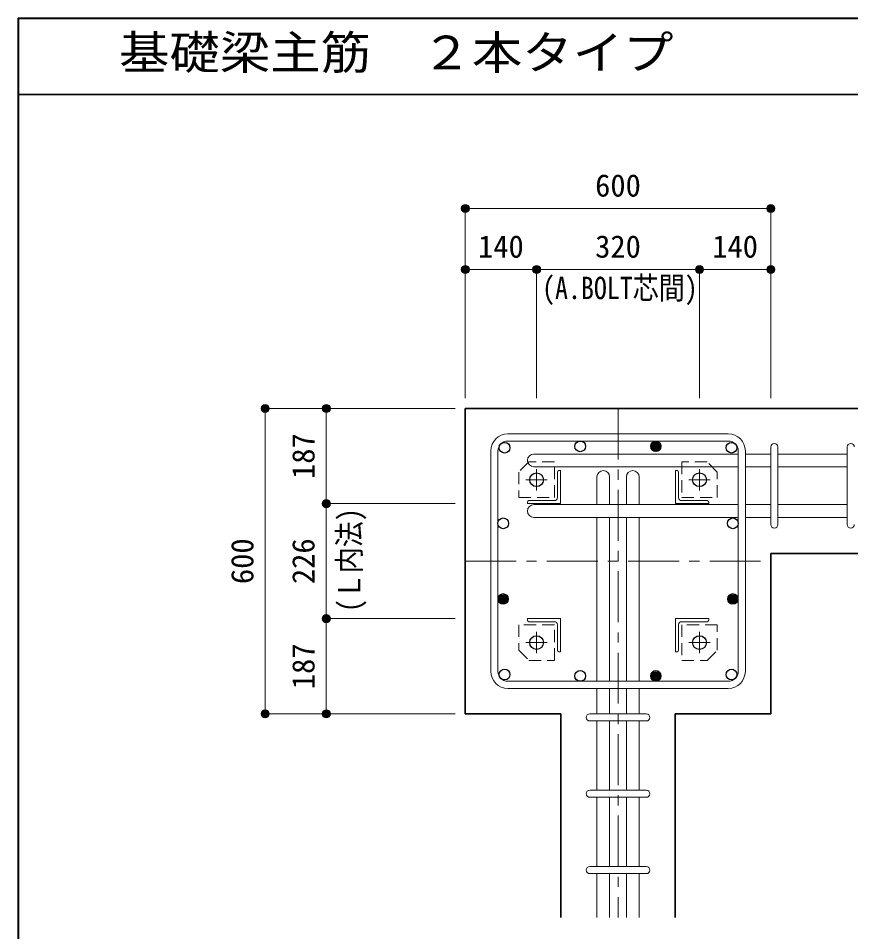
# Model space of a CAD drawing. Units: millimetres at full size, sheet at 1:20. Extents: x -3982 to 3969, y -2797 to 2801.
# Drawn here: x -3982 to -2347, y 1006 to 2801 of the extents above; entities that cross this region are included whole.
import ezdxf
from ezdxf.enums import TextEntityAlignment as Align

# ---------------------------------------------------------------- set-up
doc = ezdxf.new("R2010")
doc.units = ezdxf.units.MM
doc.header["$LTSCALE"] = 20
doc.header["$PDMODE"] = 32
doc.header["$PDSIZE"] = 12
doc.linetypes.add('CHAIN1', pattern=[8, 5, -1, 1, -1])
doc.linetypes.add('DASHED1', pattern=[1.8, 1.2, -0.6])
for name, color, linetype, lineweight in [('6-1_躯体線', 2, 'Continuous', 35), ('6-2_A.Bolt_', 4, 'Continuous', 9), ('6-3_柱型主筋', 4, 'Continuous', 9), ('6-4_フープ', 7, 'Continuous', 18), ('6-5_梁主筋', 7, 'Continuous', 18), ('6-6_S.T.P.', 7, 'Continuous', 18), ('6-7_文字', 7, 'Continuous', 18), ('6-9', 4, 'DASHED1', 9), ('6-D_寸法', 4, 'Continuous', 9), ('F-0_枠', 6, 'Continuous', 40)]:
    doc.layers.add(name, color=color, linetype=linetype, lineweight=lineweight)
doc.styles.add('ＭＳ ゴシック', font='')
doc.styles.get('ＭＳ ゴシック').set_extended_font_data('MS Gothic')

msp = doc.modelspace()

# ---------------------------------------------------------------- linework, layer by layer
at = {"layer": '6-1_躯体線'}
for p, q in [((-2103.87, 2034.12), (-3103.87, 2034.12)), ((-3103.87, 1434.12), (-3103.87, 2034.12)), ((-2103.87, 1749.12), (-2503.87, 1749.12)), ((-2503.87, 1434.12), (-2503.87, 1749.12)), ((-2691.37, 1034.12), (-2691.37, 1434.12)), ((-2503.87, 1434.12), (-2691.37, 1434.12))]:
    msp.add_line(p, q, dxfattribs=at)
msp.add_lwpolyline([(-2916.37, 1034.12), (-2916.37, 1434.12), (-3103.87, 1434.12)], dxfattribs=at)
at = {"layer": '6-2_A.Bolt_', "linetype": 'CHAIN1'}
for p, q in [((-2963.87, 1873.12), (-2963.87, 1915.12)), ((-2643.87, 1873.12), (-2643.87, 1915.12)), ((-2942.87, 1894.12), (-2984.87, 1894.12)), ((-2664.87, 1894.12), (-2622.87, 1894.12)), ((-2963.87, 1595.12), (-2963.87, 1553.12)), ((-2643.87, 1595.12), (-2643.87, 1553.12)), ((-2942.87, 1574.12), (-2984.87, 1574.12)), ((-2664.87, 1574.12), (-2622.87, 1574.12))]:
    msp.add_line(p, q, dxfattribs=at)
at = {"layer": '6-2_A.Bolt_'}
for p, q in [((-2922.87, 1909.12), (-2922.87, 1859.12)), ((-2916.87, 1912.12), (-2919.87, 1912.12)), ((-2916.87, 1912.12), (-2916.87, 1847.12)), ((-2690.87, 1912.12), (-2687.87, 1912.12)), ((-2690.87, 1912.12), (-2690.87, 1847.12)), ((-2684.87, 1909.12), (-2684.87, 1859.12)), ((-2981.87, 1847.12), (-2981.87, 1850.12)), ((-2978.87, 1853.12), (-2928.87, 1853.12)), ((-2628.87, 1853.12), (-2678.87, 1853.12)), ((-2625.87, 1847.12), (-2625.87, 1850.12)), ((-2981.87, 1847.12), (-2916.87, 1847.12)), ((-2625.87, 1847.12), (-2690.87, 1847.12)), ((-2981.87, 1621.12), (-2916.87, 1621.12)), ((-2981.87, 1621.12), (-2981.87, 1618.12)), ((-2916.87, 1556.12), (-2916.87, 1621.12)), ((-2625.87, 1621.12), (-2690.87, 1621.12)), ((-2690.87, 1556.12), (-2690.87, 1621.12)), ((-2625.87, 1621.12), (-2625.87, 1618.12)), ((-2978.87, 1615.12), (-2928.87, 1615.12)), ((-2922.87, 1559.12), (-2922.87, 1609.12)), ((-2684.87, 1559.12), (-2684.87, 1609.12)), ((-2628.87, 1615.12), (-2678.87, 1615.12)), ((-2916.87, 1556.12), (-2919.87, 1556.12)), ((-2690.87, 1556.12), (-2687.87, 1556.12))]:
    msp.add_line(p, q, dxfattribs=at)
at = {"layer": '6-2_A.Bolt_', "color": 3, "lineweight": 25}
for centre in [(-2963.87, 1894.12), (-2643.87, 1894.12), (-2963.87, 1574.12), (-2643.87, 1574.12)]:
    msp.add_circle(centre, 13.5, dxfattribs=at)
at = {"layer": '6-2_A.Bolt_'}
for centre, radius, start, end in [((-2919.87, 1909.12), 3, 90, 180), ((-2687.87, 1909.12), 3, 0, 90), ((-2978.87, 1850.12), 3, 90, 180), ((-2928.87, 1859.12), 6, 270, 0), ((-2678.87, 1859.12), 6, 180, 270), ((-2628.87, 1850.12), 3, 0, 90), ((-2978.87, 1618.12), 3, 180, 270), ((-2628.87, 1618.12), 3, 270, 0), ((-2928.87, 1609.12), 6, 0, 90), ((-2678.87, 1609.12), 6, 90, 180), ((-2919.87, 1559.12), 3, 180, 270), ((-2687.87, 1559.12), 3, 270, 0)]:
    msp.add_arc(centre, radius, start, end, dxfattribs=at)
at = {"layer": '6-3_柱型主筋', "color": 3, "lineweight": 25}
for centre in [(-3026.73, 1956.99), (-2878.16, 1959.62), (-2581, 1956.99), (-3029.37, 1808.41), (-2578.37, 1808.41), (-3026.73, 1511.26), (-2878.16, 1508.62), (-2581, 1511.26)]:
    msp.add_circle(centre, 10.5, dxfattribs=at)
at = {"layer": '6-3_柱型主筋'}
for centre, radius in [((-2729.58, 1959.62), 10.5), ((-2729.58, 1959.62), 9), ((-2729.58, 1959.62), 7.6), ((-2729.58, 1959.62), 6.2), ((-2729.58, 1959.62), 4.8), ((-2729.58, 1959.62), 3.4), ((-2729.58, 1959.62), 2), ((-2729.58, 1959.62), 0.6), ((-3029.37, 1659.84), 10.5), ((-2578.37, 1659.84), 10.5), ((-3029.37, 1659.84), 9), ((-3029.37, 1659.84), 7.6), ((-3029.37, 1659.84), 6.2), ((-3029.37, 1659.84), 4.8), ((-3029.37, 1659.84), 3.4), ((-3029.37, 1659.84), 2), ((-3029.37, 1659.84), 0.6), ((-2578.37, 1659.84), 9), ((-2578.37, 1659.84), 7.6), ((-2578.37, 1659.84), 6.2), ((-2578.37, 1659.84), 4.8), ((-2578.37, 1659.84), 3.4), ((-2578.37, 1659.84), 2), ((-2578.37, 1659.84), 0.6), ((-2729.58, 1508.62), 10.5), ((-2729.58, 1508.62), 9), ((-2729.58, 1508.62), 7.6), ((-2729.58, 1508.62), 6.2), ((-2729.58, 1508.62), 4.8), ((-2729.58, 1508.62), 3.4), ((-2729.58, 1508.62), 2), ((-2729.58, 1508.62), 0.6)]:
    msp.add_circle(centre, radius, dxfattribs=at)
at = {"layer": '6-4_フープ'}
for p, q in [((-2587.37, 1984.12), (-3020.37, 1984.12)), ((-2587.37, 1970.12), (-3020.37, 1970.12)), ((-3053.87, 1517.62), (-3053.87, 1950.62)), ((-3039.87, 1517.62), (-3039.87, 1950.62)), ((-2567.87, 1517.62), (-2567.87, 1950.62)), ((-2553.87, 1517.62), (-2553.87, 1950.62)), ((-2587.37, 1498.12), (-3020.37, 1498.12)), ((-2587.37, 1484.12), (-3020.37, 1484.12))]:
    msp.add_line(p, q, dxfattribs=at)
for centre, radius, start, end in [((-3020.37, 1950.62), 33.5, 90, 180), ((-2587.37, 1950.62), 33.5, 0, 90), ((-3020.37, 1950.62), 19.5, 90, 180), ((-2587.37, 1950.62), 19.5, 0, 90), ((-3020.37, 1517.62), 33.5, 180, 270), ((-3020.37, 1517.62), 19.5, 180, 270), ((-2587.37, 1517.62), 19.5, 270, 0), ((-2587.37, 1517.62), 33.5, 270, 0)]:
    msp.add_arc(centre, radius, start, end, dxfattribs=at)
at = {"layer": '6-5_梁主筋'}
for p, q in [((-2969.26, 1944.49), (-2567.87, 1944.49)), ((-2503.87, 1944.49), (-2553.87, 1944.49)), ((-2353.87, 1944.49), (-2489.87, 1944.49)), ((-2969.26, 1919.49), (-2567.87, 1919.49)), ((-2503.87, 1919.49), (-2553.87, 1919.49)), ((-2353.87, 1919.49), (-2489.87, 1919.49)), ((-2845.37, 1899.61), (-2845.37, 1845.12)), ((-2820.37, 1899.61), (-2820.37, 1845.12)), ((-2787.37, 1899.61), (-2787.37, 1845.12)), ((-2762.37, 1899.61), (-2762.37, 1845.12)), ((-2969.26, 1845.12), (-2567.87, 1845.12)), ((-2503.87, 1845.12), (-2553.87, 1845.12)), ((-2353.87, 1845.12), (-2489.87, 1845.12)), ((-2969.26, 1820.12), (-2567.87, 1820.12)), ((-2845.37, 1820.12), (-2845.37, 1498.12)), ((-2820.37, 1820.12), (-2820.37, 1498.12)), ((-2787.37, 1820.12), (-2787.37, 1498.12)), ((-2762.37, 1820.12), (-2762.37, 1498.12)), ((-2503.87, 1820.12), (-2553.87, 1820.12)), ((-2353.87, 1820.12), (-2489.87, 1820.12)), ((-2845.37, 1484.12), (-2845.37, 1434.12)), ((-2820.37, 1484.12), (-2820.37, 1434.12)), ((-2787.37, 1484.12), (-2787.37, 1434.12)), ((-2762.37, 1484.12), (-2762.37, 1434.12)), ((-2845.37, 1420.12), (-2845.37, 1284.12)), ((-2820.37, 1420.12), (-2820.37, 1284.12)), ((-2787.37, 1420.12), (-2787.37, 1284.12)), ((-2762.37, 1420.12), (-2762.37, 1284.12)), ((-2845.37, 1270.12), (-2845.37, 1134.12)), ((-2820.37, 1270.12), (-2820.37, 1134.12)), ((-2787.37, 1270.12), (-2787.37, 1134.12)), ((-2762.37, 1270.12), (-2762.37, 1134.12)), ((-2845.37, 1120.12), (-2845.37, 1034.12)), ((-2820.37, 1120.12), (-2820.37, 1034.12)), ((-2787.37, 1120.12), (-2787.37, 1034.12)), ((-2762.37, 1120.12), (-2762.37, 1034.12))]:
    msp.add_line(p, q, dxfattribs=at)
for centre, start, end in [((-2969.26, 1931.99), 90, 180), ((-2969.26, 1931.99), 180, 270), ((-2832.87, 1899.61), 90, 180), ((-2832.87, 1899.61), 0, 90), ((-2774.87, 1899.61), 90, 180), ((-2774.87, 1899.61), 0, 90), ((-2969.26, 1832.62), 90, 180), ((-2969.26, 1832.62), 180, 270)]:
    msp.add_arc(centre, 12.5, start, end, dxfattribs=at)
at = {"layer": '6-6_S.T.P.'}
for p, q in [((-2503.87, 1806.12), (-2503.87, 1958.1)), ((-2503.87, 1806.12), (-2503.87, 1958.1)), ((-2503.87, 1806.12), (-2503.87, 1958.1)), ((-2503.87, 1806.12), (-2503.87, 1958.1)), ((-2489.87, 1806.12), (-2489.87, 1958.1)), ((-2489.87, 1806.12), (-2489.87, 1958.1)), ((-2489.87, 1806.12), (-2489.87, 1958.1)), ((-2489.87, 1806.12), (-2489.87, 1958.1)), ((-2353.87, 1806.12), (-2353.87, 1958.1)), ((-2859.37, 1434.12), (-2748.76, 1434.12)), ((-2859.37, 1420.12), (-2748.76, 1420.12)), ((-2859.37, 1284.12), (-2748.76, 1284.12)), ((-2859.37, 1270.12), (-2748.76, 1270.12)), ((-2859.37, 1134.12), (-2748.76, 1134.12)), ((-2859.37, 1120.12), (-2748.76, 1120.12))]:
    msp.add_line(p, q, dxfattribs=at)
for centre, start, end in [((-2496.87, 1958.49), 0, 180), ((-2496.87, 1958.49), 0, 180), ((-2496.87, 1958.49), 0, 180), ((-2496.87, 1958.49), 0, 180), ((-2346.87, 1958.49), 0, 180), ((-2496.87, 1806.12), 180, 0), ((-2496.87, 1806.12), 180, 0), ((-2496.87, 1806.12), 180, 0), ((-2496.87, 1806.12), 180, 0), ((-2346.87, 1806.12), 180, 0), ((-2859.37, 1427.12), 90, 270), ((-2859.37, 1427.12), 90, 270), ((-2859.37, 1427.12), 90, 270), ((-2859.37, 1427.12), 90, 270), ((-2748.37, 1427.12), 270, 90), ((-2748.37, 1427.12), 270, 90), ((-2748.37, 1427.12), 270, 90), ((-2748.37, 1427.12), 270, 90), ((-2859.37, 1277.12), 90, 270), ((-2748.37, 1277.12), 270, 90), ((-2859.37, 1127.12), 90, 270), ((-2748.37, 1127.12), 270, 90)]:
    msp.add_arc(centre, 7, start, end, dxfattribs=at)
at = {"layer": '6-9'}
for points in [[(-2928.87, 1929.12), (-2978.87, 1929.12), (-2998.87, 1909.12), (-2998.87, 1859.12), (-2928.87, 1859.12)], [(-2608.87, 1859.12), (-2608.87, 1909.12), (-2628.87, 1929.12), (-2678.87, 1929.12), (-2678.87, 1859.12)], [(-2998.87, 1609.12), (-2998.87, 1559.12), (-2978.87, 1539.12), (-2928.87, 1539.12), (-2928.87, 1609.12)], [(-2678.87, 1539.12), (-2628.87, 1539.12), (-2608.87, 1559.12), (-2608.87, 1609.12), (-2678.87, 1609.12)]]:
    msp.add_lwpolyline(points, close=True, dxfattribs=at)
at = {"layer": '6-D_寸法'}
for p, q in [((-3103.87, 2427.15), (-2503.87, 2427.15)), ((-2503.87, 2427.15), (-2503.87, 2307.15)), ((-3103.87, 2307.15), (-2963.87, 2307.15)), ((-2963.87, 2307.15), (-2963.87, 2054.12)), ((-2963.87, 2307.15), (-2643.87, 2307.15)), ((-2643.87, 2307.15), (-2643.87, 2054.12)), ((-2643.87, 2307.15), (-2503.87, 2307.15)), ((-2503.87, 2307.15), (-2503.87, 2054.12)), ((-3496.89, 2034.12), (-3376.89, 2034.12)), ((-3496.89, 2034.12), (-3496.89, 1434.12)), ((-3376.89, 2034.12), (-3123.87, 2034.12)), ((-3376.89, 2034.12), (-3376.89, 1847.12)), ((-3376.89, 1847.12), (-3123.87, 1847.12)), ((-3376.89, 1847.12), (-3376.89, 1621.12)), ((-3376.89, 1621.12), (-3123.87, 1621.12)), ((-3376.89, 1621.12), (-3376.89, 1434.12))]:
    msp.add_line(p, q, dxfattribs=at)
at = {"layer": '6-D_寸法', "linetype": 'CHAIN1'}
for p, q in [((-2803.87, 2034.12), (-2803.87, 1034.12)), ((-3103.87, 1734.12), (-2503.87, 1734.12))]:
    msp.add_line(p, q, dxfattribs=at)
at = {"layer": '6-D_寸法'}
for points in [[(-3103.87, 2427.15), (-3103.87, 2307.15), (-3103.87, 2054.12)], [(-3496.89, 1434.12), (-3376.89, 1434.12), (-3123.87, 1434.12)]]:
    msp.add_lwpolyline(points, dxfattribs=at)
for centre, radius in [((-3103.87, 2427.15), 8), ((-3103.87, 2427.15), 7.2), ((-3103.87, 2427.15), 6.4), ((-3103.87, 2427.15), 5.6), ((-3103.87, 2427.15), 4.8), ((-3103.87, 2427.15), 4), ((-3103.87, 2427.15), 3.2), ((-3103.87, 2427.15), 2.4), ((-3103.87, 2427.15), 1.6), ((-3103.87, 2427.15), 0.8), ((-2503.87, 2427.15), 8), ((-2503.87, 2427.15), 7.2), ((-2503.87, 2427.15), 6.4), ((-2503.87, 2427.15), 5.6), ((-2503.87, 2427.15), 4.8), ((-2503.87, 2427.15), 4), ((-2503.87, 2427.15), 3.2), ((-2503.87, 2427.15), 2.4), ((-2503.87, 2427.15), 1.6), ((-2503.87, 2427.15), 0.8), ((-3103.87, 2307.15), 8), ((-3103.87, 2307.15), 7.2), ((-3103.87, 2307.15), 6.4), ((-3103.87, 2307.15), 5.6), ((-3103.87, 2307.15), 4.8), ((-3103.87, 2307.15), 4), ((-3103.87, 2307.15), 3.2), ((-3103.87, 2307.15), 2.4), ((-3103.87, 2307.15), 1.6), ((-3103.87, 2307.15), 0.8), ((-2963.87, 2307.15), 8), ((-2963.87, 2307.15), 7.2), ((-2963.87, 2307.15), 6.4), ((-2963.87, 2307.15), 5.6), ((-2963.87, 2307.15), 4.8), ((-2963.87, 2307.15), 4), ((-2963.87, 2307.15), 3.2), ((-2963.87, 2307.15), 2.4), ((-2963.87, 2307.15), 1.6), ((-2963.87, 2307.15), 0.8), ((-2643.87, 2307.15), 8), ((-2643.87, 2307.15), 7.2), ((-2643.87, 2307.15), 6.4), ((-2643.87, 2307.15), 5.6), ((-2643.87, 2307.15), 4.8), ((-2643.87, 2307.15), 4), ((-2643.87, 2307.15), 3.2), ((-2643.87, 2307.15), 2.4), ((-2643.87, 2307.15), 1.6), ((-2643.87, 2307.15), 0.8), ((-2503.87, 2307.15), 8), ((-2503.87, 2307.15), 7.2), ((-2503.87, 2307.15), 6.4), ((-2503.87, 2307.15), 5.6), ((-2503.87, 2307.15), 4.8), ((-2503.87, 2307.15), 4), ((-2503.87, 2307.15), 3.2), ((-2503.87, 2307.15), 2.4), ((-2503.87, 2307.15), 1.6), ((-2503.87, 2307.15), 0.8), ((-3496.89, 2034.12), 8), ((-3496.89, 2034.12), 7.2), ((-3496.89, 2034.12), 6.4), ((-3496.89, 2034.12), 5.6), ((-3496.89, 2034.12), 4.8), ((-3496.89, 2034.12), 4), ((-3496.89, 2034.12), 3.2), ((-3496.89, 2034.12), 2.4), ((-3496.89, 2034.12), 1.6), ((-3496.89, 2034.12), 0.8), ((-3376.89, 2034.12), 8), ((-3376.89, 2034.12), 7.2), ((-3376.89, 2034.12), 6.4), ((-3376.89, 2034.12), 5.6), ((-3376.89, 2034.12), 4.8), ((-3376.89, 2034.12), 4), ((-3376.89, 2034.12), 3.2), ((-3376.89, 2034.12), 2.4), ((-3376.89, 2034.12), 1.6), ((-3376.89, 2034.12), 0.8), ((-3376.89, 1847.12), 8), ((-3376.89, 1847.12), 7.2), ((-3376.89, 1847.12), 6.4), ((-3376.89, 1847.12), 5.6), ((-3376.89, 1847.12), 4.8), ((-3376.89, 1847.12), 4), ((-3376.89, 1847.12), 3.2), ((-3376.89, 1847.12), 2.4), ((-3376.89, 1847.12), 1.6), ((-3376.89, 1847.12), 0.8), ((-3376.89, 1621.12), 8), ((-3376.89, 1621.12), 7.2), ((-3376.89, 1621.12), 6.4), ((-3376.89, 1621.12), 5.6), ((-3376.89, 1621.12), 4.8), ((-3376.89, 1621.12), 4), ((-3376.89, 1621.12), 3.2), ((-3376.89, 1621.12), 2.4), ((-3376.89, 1621.12), 1.6), ((-3376.89, 1621.12), 0.8), ((-3496.89, 1434.12), 8), ((-3496.89, 1434.12), 7.2), ((-3496.89, 1434.12), 6.4), ((-3496.89, 1434.12), 5.6), ((-3496.89, 1434.12), 4.8), ((-3496.89, 1434.12), 4), ((-3496.89, 1434.12), 3.2), ((-3496.89, 1434.12), 2.4), ((-3376.89, 1434.12), 8), ((-3376.89, 1434.12), 7.2), ((-3376.89, 1434.12), 6.4), ((-3376.89, 1434.12), 5.6), ((-3376.89, 1434.12), 4.8), ((-3376.89, 1434.12), 4), ((-3376.89, 1434.12), 3.2), ((-3376.89, 1434.12), 2.4), ((-3496.89, 1434.12), 1.6), ((-3496.89, 1434.12), 0.8), ((-3376.89, 1434.12), 1.6), ((-3376.89, 1434.12), 0.8)]:
    msp.add_circle(centre, radius, dxfattribs=at)
at = {"layer": '6-D_寸法', "color": 7}
for p in [(-3103.87, 2427.15), (-2503.87, 2427.15), (-3103.87, 2307.15), (-2963.87, 2307.15), (-2643.87, 2307.15), (-2503.87, 2307.15), (-3496.89, 2034.12), (-3376.89, 2034.12), (-3376.89, 1847.12), (-3376.89, 1621.12), (-3496.89, 1434.12), (-3376.89, 1434.12)]:
    msp.add_point(p, dxfattribs=at)
at = {"layer": 'F-0_枠'}
for q in [(3969.4, 2800.77), (-3981.92, -2796.83)]:
    msp.add_line((-3981.92, 2800.77), q, dxfattribs=at)
at = {"layer": 'F-0_枠', "color": 2, "lineweight": 35}
msp.add_line((-3981.92, 2650.77), (2482.4, 2650.77), dxfattribs=at)

# ---------------------------------------------------------------- texts
at = {"layer": '6-7_文字', "color": 2, "style": 'ＭＳ ゴシック', "width": 1.1}
msp.add_text('\u3000\u3000基礎梁主筋\u3000２本タイプ', height=65.98, dxfattribs=at).set_placement((-3981.92, 2680.77), align=Align.BOTTOM_LEFT)
at = {"layer": '6-D_寸法', "style": 'ＭＳ ゴシック'}
for s, p in [('600', (-2848.87, 2437.15)), ('140', (-3078.87, 2317.15)), ('320', (-2848.87, 2317.15)), ('140', (-2618.87, 2317.15))]:
    msp.add_text(s, height=43.99, dxfattribs=at).set_placement(p, align=Align.BOTTOM_LEFT)
at = {"layer": '6-D_寸法', "style": 'ＭＳ ゴシック', "width": 0.85}
msp.add_text('(A.BOLT芯間)', height=43.99, dxfattribs=at).set_placement((-2953.06, 2235.7), align=Align.BOTTOM_LEFT)
at = {"layer": '6-D_寸法', "style": 'ＭＳ ゴシック'}
for s, p in [('187', (-3386.89, 1895.62)), ('600', (-3506.89, 1689.12)), ('226', (-3386.89, 1689.12)), ('187', (-3386.89, 1482.62))]:
    msp.add_text(s, height=43.99, rotation=90, dxfattribs=at).set_placement(p, align=Align.BOTTOM_LEFT)
at = {"layer": '6-D_寸法', "style": 'ＭＳ ゴシック', "width": 0.85}
msp.add_text('(Ｌ内法)', height=43.99, rotation=90, dxfattribs=at).set_placement((-3296.68, 1634.12), align=Align.BOTTOM_LEFT)

doc.saveas('drawing.dxf')
